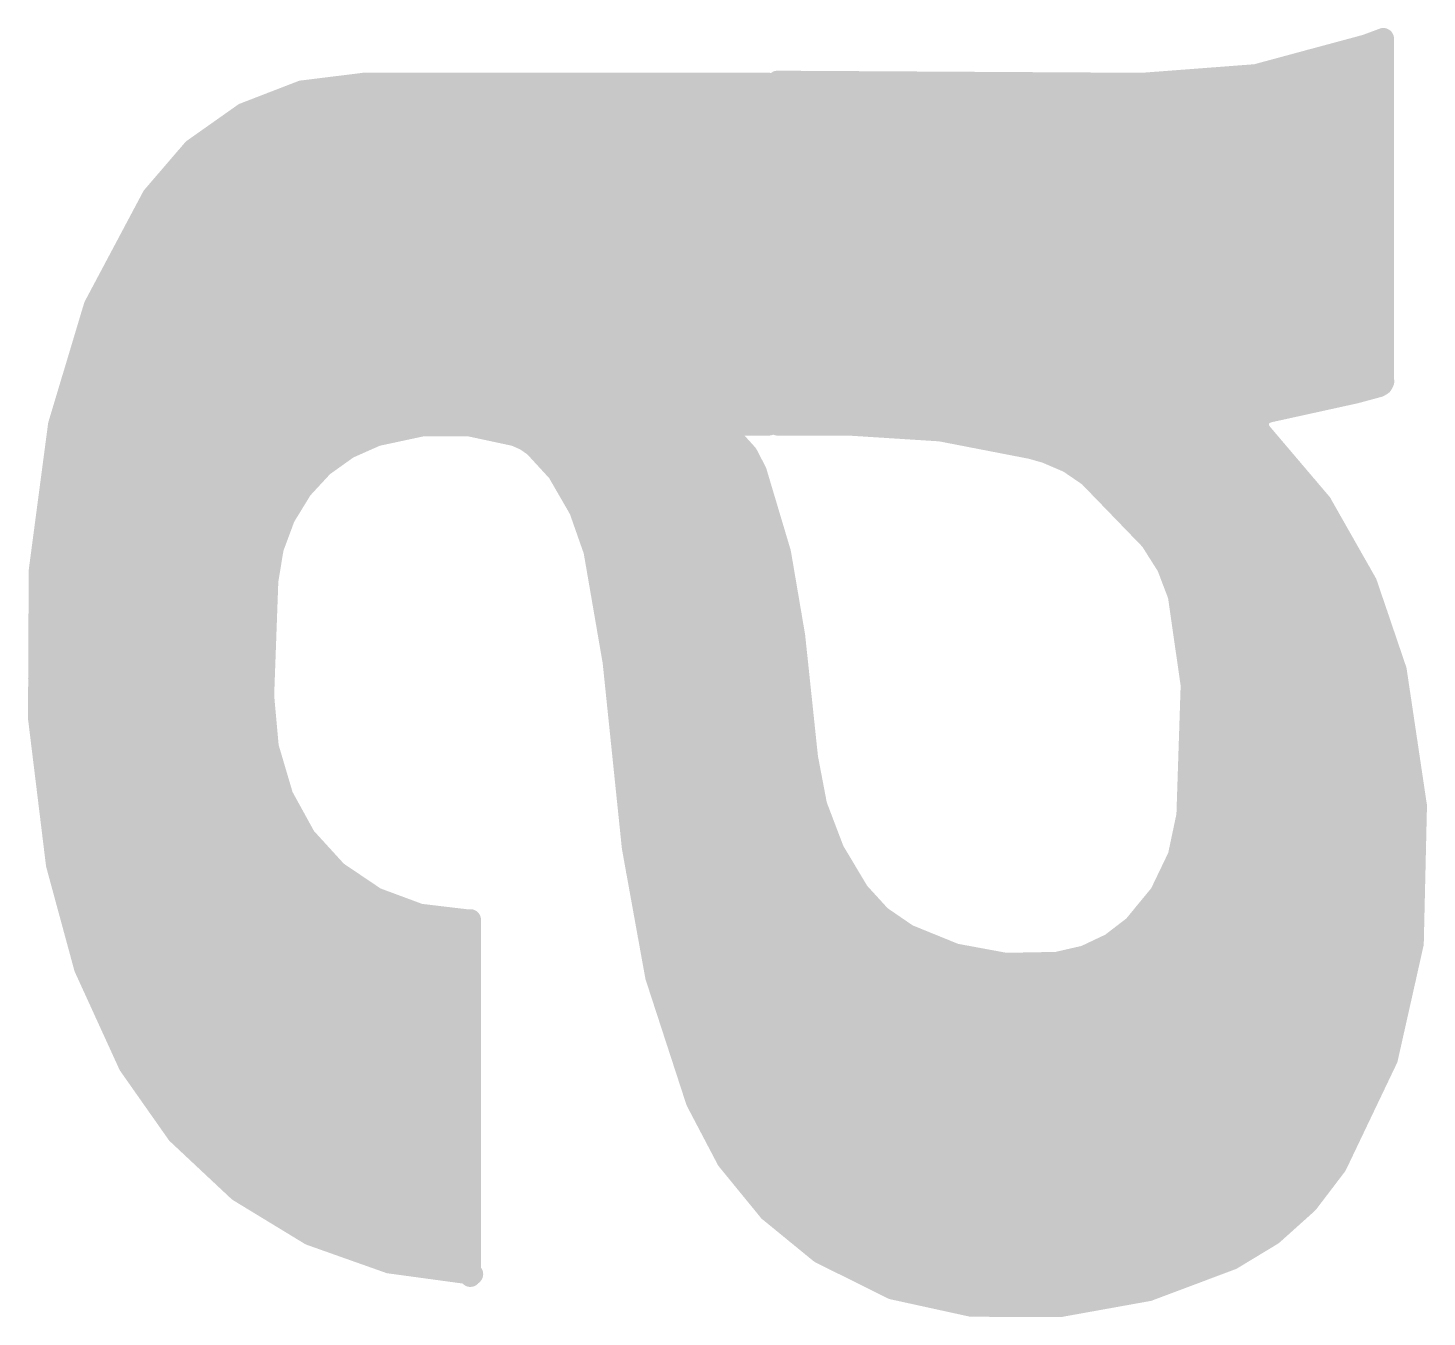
# Model space of a CAD drawing. Extents: x -0.1 to 53.5, y -15.6 to 62.5.
# Drawn here: x 12.671 to 14.337, y 5.92 to 7.455 of the extents above; entities that cross this region are included whole.
import ezdxf

# ---------------------------------------------------------------- set-up
doc = ezdxf.new("R2010")
doc.units = 0
doc.layers.add('21', color=41, linetype='CONTINUOUS')

msp = doc.modelspace()

# ---------------------------------------------------------------- linework, layer by layer
at = {"layer": '21', "const_width": 0.0254}
for points in [[(14.2646, 7.4346), (14.1334, 7.3992)], [(14.285, 7.4422), (14.2646, 7.4346)], [(14.285, 7.0383), (14.285, 7.4422)], [(14.1985, 7.4168), (14.285, 7.4168)], [(13.0708, 7.3889), (12.9973, 7.3798)], [(13.5534, 7.3889), (13.0708, 7.3889)], [(13.5534, 6.9825), (13.5534, 7.3889)], [(13.9979, 7.3889), (13.5636, 7.3914)], [(13.5636, 7.3914), (13.5636, 6.9825)], [(14.1334, 7.3992), (13.9979, 7.3889)], [(14.0306, 7.3914), (14.285, 7.3914)], [(12.9973, 7.3798), (12.9282, 7.3531)], [(12.9282, 7.3531), (12.8677, 7.3104)], [(12.9616, 7.366), (13.5534, 7.366)], [(13.5636, 7.366), (14.285, 7.366)], [(12.9105, 7.3406), (13.5534, 7.3406)], [(13.5636, 7.3406), (14.285, 7.3406)], [(12.8677, 7.3104), (12.8194, 7.2542)], [(12.8745, 7.3152), (13.5534, 7.3152)], [(13.5636, 7.3152), (14.285, 7.3152)], [(12.85, 7.2898), (13.5534, 7.2898)], [(13.5636, 7.2898), (14.285, 7.2898)], [(12.8194, 7.2542), (12.7501, 7.1239)], [(12.8282, 7.2644), (13.5534, 7.2644)], [(13.5636, 7.2644), (14.285, 7.2644)], [(12.8113, 7.239), (13.5534, 7.239)], [(13.5636, 7.239), (14.285, 7.239)], [(12.7978, 7.2136), (13.5534, 7.2136)], [(13.5636, 7.2136), (14.285, 7.2136)], [(12.7843, 7.1882), (13.5534, 7.1882)], [(13.5636, 7.1882), (14.285, 7.1882)], [(12.7708, 7.1628), (13.5534, 7.1628)], [(13.5636, 7.1628), (14.285, 7.1628)], [(12.7573, 7.1374), (13.5534, 7.1374)], [(13.5636, 7.1374), (14.285, 7.1374)], [(12.7501, 7.1239), (12.7076, 6.9825)], [(12.7465, 7.112), (13.5534, 7.112)], [(13.5636, 7.112), (14.285, 7.112)], [(12.7389, 7.0866), (13.5534, 7.0866)], [(13.5636, 7.0866), (14.285, 7.0866)], [(12.7313, 7.0612), (13.5534, 7.0612)], [(13.5636, 7.0612), (14.285, 7.0612)], [(12.7236, 7.0358), (13.5534, 7.0358)], [(13.5636, 7.0358), (14.2852, 7.0358)], [(14.2854, 7.0341), (14.285, 7.0383)], [(14.1478, 6.9977), (14.2519, 7.0206)], [(14.2519, 7.0206), (14.2799, 7.0282)], [(14.2799, 7.0282), (14.2835, 7.0304)], [(14.2835, 7.0304), (14.2854, 7.0341)], [(12.716, 7.0104), (13.5534, 7.0104)], [(13.5636, 7.0104), (14.2055, 7.0104)], [(12.7084, 6.985), (13.5534, 6.985)], [(13.5636, 6.985), (14.136, 6.985)], [(14.1357, 6.9841), (14.1376, 6.9903)], [(14.1376, 6.9903), (14.1419, 6.9951)], [(14.1419, 6.9951), (14.1478, 6.9977)], [(12.7076, 6.9825), (12.6846, 6.8086)], [(13.0523, 6.9548), (13.0861, 6.9698)], [(13.0861, 6.9698), (13.1407, 6.9815)], [(13.1407, 6.9815), (13.1966, 6.9815)], [(13.1966, 6.9815), (13.2512, 6.9698)], [(13.2512, 6.9698), (13.2632, 6.9645)], [(13.4925, 6.9774), (13.4925, 6.9825)], [(13.4925, 6.9825), (13.5534, 6.9825)], [(13.5119, 6.9646), (13.4925, 6.9774)], [(13.5636, 6.9825), (13.6474, 6.9825)], [(13.6474, 6.9825), (13.7575, 6.9755)], [(13.7575, 6.9755), (13.8659, 6.9545)], [(14.1366, 6.9777), (14.1357, 6.9841)], [(14.1402, 6.9723), (14.1366, 6.9777)], [(14.211, 6.889), (14.1402, 6.9723)], [(12.7046, 6.9596), (13.0631, 6.9596)], [(13.0223, 6.9334), (13.0523, 6.9548)], [(13.2632, 6.9645), (13.274, 6.9571)], [(13.2704, 6.9596), (13.5164, 6.9596)], [(13.274, 6.9571), (13.302, 6.9266)], [(13.5275, 6.9473), (13.5119, 6.9646)], [(13.8395, 6.9596), (14.151, 6.9596)], [(13.8659, 6.9545), (13.8836, 6.9494)], [(13.5382, 6.9266), (13.5275, 6.9473)], [(13.8836, 6.9494), (13.9104, 6.9379)], [(13.9104, 6.9379), (13.9344, 6.9215)], [(12.7012, 6.9342), (13.0235, 6.9342)], [(12.9972, 6.9063), (13.0223, 6.9334)], [(13.295, 6.9342), (13.5343, 6.9342)], [(13.302, 6.9266), (13.328, 6.8816)], [(13.567, 6.8302), (13.5382, 6.9266)], [(13.9158, 6.9342), (14.1726, 6.9342)], [(13.9344, 6.9215), (14.0081, 6.8453)], [(12.6979, 6.9088), (12.9995, 6.9088)], [(12.9766, 6.8727), (12.9972, 6.9063)], [(13.3123, 6.9088), (13.5435, 6.9088)], [(13.9467, 6.9088), (14.1942, 6.9088)], [(14.265, 6.7939), (14.211, 6.889)], [(12.6945, 6.8834), (12.9832, 6.8834)], [(12.9629, 6.8358), (12.9766, 6.8727)], [(13.3269, 6.8834), (13.5511, 6.8834)], [(13.328, 6.8816), (13.3452, 6.8326)], [(13.9713, 6.8834), (14.2142, 6.8834)], [(12.6911, 6.858), (12.9712, 6.858)], [(13.3363, 6.858), (13.5587, 6.858)], [(13.9958, 6.858), (14.2286, 6.858)], [(12.9565, 6.797), (12.9629, 6.8358)], [(14.0081, 6.8453), (14.0279, 6.814)], [(12.6878, 6.8326), (12.9624, 6.8326)], [(13.3452, 6.8326), (13.368, 6.7005)], [(13.3452, 6.8326), (13.5662, 6.8326)], [(13.5839, 6.731), (13.567, 6.8302)], [(14.0161, 6.8326), (14.243, 6.8326)], [(12.6846, 6.8086), (12.6838, 6.6333)], [(12.6846, 6.8072), (12.9582, 6.8072)], [(13.3496, 6.8072), (13.5709, 6.8072)], [(14.0279, 6.814), (14.0411, 6.7793)], [(14.0305, 6.8072), (14.2575, 6.8072)], [(12.9515, 6.6599), (12.9565, 6.797)], [(14.3002, 6.6904), (14.265, 6.7939)], [(12.6845, 6.7818), (12.9559, 6.7818)], [(13.354, 6.7818), (13.5752, 6.7818)], [(14.0402, 6.7818), (14.2691, 6.7818)], [(14.0411, 6.7793), (14.0564, 6.6726)], [(12.6844, 6.7564), (12.955, 6.7564)], [(13.3584, 6.7564), (13.5796, 6.7564)], [(14.0444, 6.7564), (14.2778, 6.7564)], [(12.6842, 6.731), (12.9541, 6.731)], [(13.3627, 6.731), (13.5839, 6.731)], [(13.5992, 6.5862), (13.5839, 6.731)], [(14.048, 6.731), (14.2864, 6.731)], [(12.6841, 6.7056), (12.9532, 6.7056)], [(13.3671, 6.7056), (13.5866, 6.7056)], [(14.0517, 6.7056), (14.295, 6.7056)], [(13.368, 6.7005), (13.3909, 6.4795)], [(14.3243, 6.5287), (14.3002, 6.6904)], [(12.684, 6.6802), (12.9522, 6.6802)], [(13.3701, 6.6802), (13.5893, 6.6802)], [(14.0564, 6.6726), (14.0513, 6.5176)], [(14.0553, 6.6802), (14.3017, 6.6802)], [(12.6839, 6.6548), (12.952, 6.6548)], [(12.957, 6.5991), (12.9515, 6.6599)], [(13.3727, 6.6548), (13.592, 6.6548)], [(14.0558, 6.6548), (14.3055, 6.6548)], [(12.6838, 6.6333), (12.7051, 6.4592)], [(12.6843, 6.6294), (12.9543, 6.6294)], [(13.3754, 6.6294), (13.5946, 6.6294)], [(14.055, 6.6294), (14.3093, 6.6294)], [(12.6874, 6.604), (12.9566, 6.604)], [(13.378, 6.604), (13.5973, 6.604)], [(14.0541, 6.604), (14.3131, 6.604)], [(12.9743, 6.5405), (12.957, 6.5991)], [(13.61, 6.5296), (13.5992, 6.5862)], [(12.6905, 6.5786), (12.9631, 6.5786)], [(13.3806, 6.5786), (13.6007, 6.5786)], [(14.0533, 6.5786), (14.3169, 6.5786)], [(12.6936, 6.5532), (12.9706, 6.5532)], [(13.3833, 6.5532), (13.6055, 6.5532)], [(14.0525, 6.5532), (14.3207, 6.5532)], [(13.0012, 6.4916), (12.9743, 6.5405)], [(12.6967, 6.5278), (12.9813, 6.5278)], [(13.3859, 6.5278), (13.6107, 6.5278)], [(13.6305, 6.4757), (13.61, 6.5296)], [(14.0516, 6.5278), (14.3243, 6.5278)], [(14.3205, 6.3652), (14.3243, 6.5287)], [(12.6998, 6.5024), (12.9952, 6.5024)], [(13.3885, 6.5024), (13.6204, 6.5024)], [(14.0513, 6.5176), (14.041, 6.4689)], [(14.0481, 6.5024), (14.3237, 6.5024)], [(13.0388, 6.4504), (13.0012, 6.4916)], [(12.7029, 6.477), (13.0145, 6.477)], [(13.3909, 6.4795), (13.4187, 6.3258)], [(13.3914, 6.477), (13.63, 6.477)], [(13.6601, 6.4262), (13.6305, 6.4757)], [(14.041, 6.4689), (14.0194, 6.424)], [(14.0427, 6.477), (14.3231, 6.477)], [(12.7051, 6.4592), (12.7385, 6.3363)], [(12.7072, 6.4516), (13.0377, 6.4516)], [(13.3959, 6.4516), (13.6449, 6.4516)], [(14.0327, 6.4516), (14.3225, 6.4516)], [(13.0851, 6.4192), (13.0388, 6.4504)], [(12.7141, 6.4262), (13.0747, 6.4262)], [(13.1374, 6.3998), (13.0851, 6.4192)], [(13.4005, 6.4262), (13.6601, 6.4262)], [(13.6864, 6.3974), (13.6601, 6.4262)], [(14.0194, 6.424), (13.9878, 6.3856)], [(14.0205, 6.4262), (14.3219, 6.4262)], [(12.721, 6.4008), (13.1346, 6.4008)], [(13.1928, 6.3932), (13.1374, 6.3998)], [(13.1978, 6.3932), (13.1928, 6.3932)], [(13.1978, 5.969), (13.1978, 6.3932)], [(13.4051, 6.4008), (13.6833, 6.4008)], [(13.7185, 6.3754), (13.6864, 6.3974)], [(13.9878, 6.3856), (13.9606, 6.3647)], [(14.0003, 6.4008), (14.3213, 6.4008)], [(12.7279, 6.3754), (13.1978, 6.3754)], [(13.4097, 6.3754), (13.7185, 6.3754)], [(13.7751, 6.3524), (13.7185, 6.3754)], [(13.9745, 6.3754), (14.3207, 6.3754)], [(13.8352, 6.3413), (13.7751, 6.3524)], [(13.9606, 6.3647), (13.9297, 6.3501)], [(14.2897, 6.228), (14.3205, 6.3652)], [(12.7348, 6.35), (13.1978, 6.35)], [(12.7385, 6.3363), (12.7914, 6.2205)], [(13.4143, 6.35), (13.7882, 6.35)], [(13.8963, 6.3424), (13.8352, 6.3413)], [(13.9297, 6.3501), (13.8963, 6.3424)], [(13.9292, 6.35), (14.3171, 6.35)], [(12.7439, 6.3246), (13.1978, 6.3246)], [(13.4187, 6.3258), (13.4671, 6.1773)], [(13.4191, 6.3246), (14.3114, 6.3246)], [(12.7555, 6.2992), (13.1978, 6.2992)], [(13.4274, 6.2992), (14.3057, 6.2992)], [(12.7671, 6.2738), (13.1978, 6.2738)], [(13.4356, 6.2738), (14.3, 6.2738)], [(12.7787, 6.2484), (13.1978, 6.2484)], [(13.4439, 6.2484), (14.2942, 6.2484)], [(12.7903, 6.223), (13.1978, 6.223)], [(12.7914, 6.2205), (12.8489, 6.1387)], [(13.4522, 6.223), (14.2873, 6.223)], [(14.2291, 6.1011), (14.2897, 6.228)], [(12.8075, 6.1976), (13.1978, 6.1976)], [(13.4605, 6.1976), (14.2752, 6.1976)], [(12.8253, 6.1722), (13.1978, 6.1722)], [(13.4671, 6.1773), (13.5037, 6.1076)], [(13.4698, 6.1722), (14.263, 6.1722)], [(12.8432, 6.1468), (13.1978, 6.1468)], [(12.8489, 6.1387), (12.9218, 6.0704)], [(13.4831, 6.1468), (14.2509, 6.1468)], [(12.8674, 6.1214), (13.1978, 6.1214)], [(13.4965, 6.1214), (14.2388, 6.1214)], [(13.5037, 6.1076), (13.5535, 6.0467)], [(12.8945, 6.096), (13.1978, 6.096)], [(13.5132, 6.096), (14.2252, 6.096)], [(14.1949, 6.0562), (14.2291, 6.1011)], [(12.9216, 6.0706), (13.1978, 6.0706)], [(12.9218, 6.0704), (13.0072, 6.0184)], [(13.5339, 6.0706), (14.2059, 6.0706)], [(14.1529, 6.0185), (14.1949, 6.0562)], [(12.9632, 6.0452), (13.1978, 6.0452)], [(13.5535, 6.0467), (13.6144, 5.9969)], [(13.5553, 6.0452), (14.1826, 6.0452)], [(13.005, 6.0198), (13.1978, 6.0198)], [(13.0072, 6.0184), (13.1014, 5.985)], [(13.5864, 6.0198), (14.1543, 6.0198)], [(14.1046, 5.9893), (14.1529, 6.0185)], [(13.0749, 5.9944), (13.1978, 5.9944)], [(13.1014, 5.985), (13.2004, 5.9715)], [(13.6144, 5.9969), (13.7006, 5.954)], [(13.6194, 5.9944), (14.113, 5.9944)], [(14.0053, 5.952), (14.1046, 5.9893)], [(13.2004, 5.9715), (13.1978, 5.969)], [(13.6705, 5.969), (14.0505, 5.969)], [(13.7006, 5.954), (13.7947, 5.9334)], [(13.9008, 5.9332), (14.0053, 5.952)], [(13.7481, 5.9436), (13.9587, 5.9436)], [(13.7947, 5.9334), (13.9008, 5.9332)]]:
    msp.add_lwpolyline(points, dxfattribs=at)
at = {"layer": '21', "const_width": 0.0127}
for points in [[(14.2663, 7.4285, 1), (14.2629, 7.4407)], [(14.2913, 7.4422, 1), (14.2787, 7.4422)], [(14.2872, 7.4362, 1), (14.2828, 7.4482)], [(14.2624, 7.4406, 1), (14.2668, 7.4286)], [(14.1985, 7.4232, 1), (14.1985, 7.4104)], [(14.285, 7.4104, 1), (14.285, 7.4232)], [(13.0708, 7.3953, 1), (13.0708, 7.3826)], [(13.0716, 7.3826, 1), (13.07, 7.3952)], [(13.5597, 7.3889, 1), (13.5471, 7.3889)], [(13.5534, 7.3826, 1), (13.5534, 7.3953)], [(13.57, 7.3914, 1), (13.5573, 7.3914)], [(13.5636, 7.3977, 1), (13.5636, 7.3851)], [(13.9974, 7.3952, 1), (13.9984, 7.3826)], [(13.9979, 7.3826, 1), (13.9979, 7.3952)], [(14.0306, 7.3978, 1), (14.0306, 7.385)], [(14.1317, 7.4054, 1), (14.135, 7.3931)], [(14.1339, 7.3929, 1), (14.1329, 7.4056)], [(14.285, 7.385, 1), (14.285, 7.3978)], [(12.9965, 7.3861, 1), (12.9981, 7.3735)], [(12.9996, 7.3739, 1), (12.995, 7.3857)], [(12.9259, 7.359, 1), (12.9305, 7.3472)], [(12.9319, 7.3479, 1), (12.9245, 7.3583)], [(12.9616, 7.3724, 1), (12.9616, 7.3597)], [(13.5534, 7.3597, 1), (13.5534, 7.3724)], [(13.5636, 7.3724, 1), (13.5636, 7.3597)], [(14.285, 7.3597, 1), (14.285, 7.3724)], [(12.9105, 7.347, 1), (12.9105, 7.3342)], [(13.5534, 7.3342, 1), (13.5534, 7.347)], [(13.5636, 7.347, 1), (13.5636, 7.3342)], [(14.285, 7.3342, 1), (14.285, 7.347)], [(12.864, 7.3156, 1), (12.8714, 7.3052)], [(12.8725, 7.3062, 1), (12.8629, 7.3145)], [(12.8745, 7.3216, 1), (12.8745, 7.3088)], [(13.5534, 7.3088, 1), (13.5534, 7.3216)], [(13.5636, 7.3216, 1), (13.5636, 7.3088)], [(14.285, 7.3088, 1), (14.285, 7.3216)], [(12.85, 7.2962, 1), (12.85, 7.2835)], [(13.5534, 7.2835, 1), (13.5534, 7.2962)], [(13.5636, 7.2962, 1), (13.5636, 7.2835)], [(14.285, 7.2835, 1), (14.285, 7.2962)], [(12.8146, 7.2583, 1), (12.8242, 7.2501)], [(12.825, 7.2512, 1), (12.8138, 7.2572)], [(12.8282, 7.2708, 1), (12.8282, 7.258)], [(13.5534, 7.258, 1), (13.5534, 7.2708)], [(13.5636, 7.2708, 1), (13.5636, 7.258)], [(14.285, 7.258, 1), (14.285, 7.2708)], [(12.8113, 7.2454, 1), (12.8113, 7.2327)], [(13.5534, 7.2327, 1), (13.5534, 7.2454)], [(13.5636, 7.2454, 1), (13.5636, 7.2327)], [(14.285, 7.2327, 1), (14.285, 7.2454)], [(12.7978, 7.22, 1), (12.7978, 7.2073)], [(13.5534, 7.2073, 1), (13.5534, 7.22)], [(13.5636, 7.22, 1), (13.5636, 7.2073)], [(14.285, 7.2073, 1), (14.285, 7.22)], [(12.7843, 7.1946, 1), (12.7843, 7.1818)], [(13.5534, 7.1818, 1), (13.5534, 7.1946)], [(13.5636, 7.1946, 1), (13.5636, 7.1818)], [(14.285, 7.1818, 1), (14.285, 7.1946)], [(12.7708, 7.1692, 1), (12.7708, 7.1565)], [(13.5534, 7.1565, 1), (13.5534, 7.1692)], [(13.5636, 7.1692, 1), (13.5636, 7.1565)], [(14.285, 7.1565, 1), (14.285, 7.1692)], [(12.7573, 7.1438, 1), (12.7573, 7.1311)], [(13.5534, 7.1311, 1), (13.5534, 7.1438)], [(13.5636, 7.1438, 1), (13.5636, 7.1311)], [(14.285, 7.1311, 1), (14.285, 7.1438)], [(12.7445, 7.1269, 1), (12.7557, 7.1209)], [(12.7562, 7.122, 1), (12.744, 7.1257)], [(12.7465, 7.1184, 1), (12.7465, 7.1056)], [(13.5534, 7.1056, 1), (13.5534, 7.1184)], [(13.5636, 7.1184, 1), (13.5636, 7.1056)], [(14.285, 7.1056, 1), (14.285, 7.1184)], [(12.7389, 7.093, 1), (12.7389, 7.0803)], [(13.5534, 7.0803, 1), (13.5534, 7.093)], [(13.5636, 7.093, 1), (13.5636, 7.0803)], [(14.285, 7.0803, 1), (14.285, 7.093)], [(12.7313, 7.0676, 1), (12.7313, 7.0549)], [(13.5534, 7.0549, 1), (13.5534, 7.0676)], [(13.5636, 7.0676, 1), (13.5636, 7.0549)], [(14.285, 7.0549, 1), (14.285, 7.0676)], [(12.7236, 7.0422, 1), (12.7236, 7.0294)], [(13.5534, 7.0294, 1), (13.5534, 7.0422)], [(13.5636, 7.0422, 1), (13.5636, 7.0294)], [(14.2913, 7.0388, 1), (14.2787, 7.0378)], [(14.2852, 7.0294, 1), (14.2852, 7.0422)], [(14.2502, 7.0267, 1), (14.2536, 7.0145)], [(14.2533, 7.0144, 1), (14.2505, 7.0268)], [(14.2766, 7.0336, 1), (14.2832, 7.0228)], [(14.2778, 7.0333, 1), (14.2891, 7.0275)], [(14.2816, 7.0221, 1), (14.2782, 7.0343)], [(14.2787, 7.0383, 1), (14.2913, 7.0383)], [(14.279, 7.0336, 1), (14.2917, 7.0347)], [(14.291, 7.0313, 1), (14.2797, 7.037)], [(14.2868, 7.025, 1), (14.2801, 7.0358)], [(12.716, 7.0168, 1), (12.716, 7.0041)], [(13.5534, 7.0041, 1), (13.5534, 7.0168)], [(13.5636, 7.0168, 1), (13.5636, 7.0041)], [(14.2055, 7.0041, 1), (14.2055, 7.0168)], [(12.7084, 6.9914, 1), (12.7084, 6.9787)], [(13.5534, 6.9787, 1), (13.5534, 6.9914)], [(13.5636, 6.9914, 1), (13.5636, 6.9787)], [(14.1328, 6.9945, 1), (14.1423, 6.9861)], [(14.1436, 6.9885, 1), (14.1315, 6.9921)], [(14.1393, 7.001, 1), (14.1444, 6.9893)], [(14.136, 6.9787, 1), (14.136, 6.9914)], [(14.1466, 6.9909, 1), (14.1371, 6.9994)], [(14.1464, 7.0039, 1), (14.1492, 6.9915)], [(14.1503, 6.9919, 1), (14.1453, 7.0035)], [(12.7015, 6.9843, 1), (12.7137, 6.9807)], [(12.7139, 6.9817, 1), (12.7013, 6.9833)], [(13.0848, 6.976, 1), (13.0874, 6.9636)], [(13.0887, 6.964, 1), (13.0835, 6.9756)], [(13.1407, 6.9878, 1), (13.1407, 6.9751)], [(13.142, 6.9753, 1), (13.1394, 6.9877)], [(13.1979, 6.9877, 1), (13.1953, 6.9753)], [(13.1966, 6.9751, 1), (13.1966, 6.9878)], [(13.2537, 6.9756, 1), (13.2487, 6.964)], [(13.2499, 6.9636, 1), (13.2525, 6.976)], [(13.4925, 6.9889, 1), (13.4925, 6.9761)], [(13.496, 6.9827, 1), (13.489, 6.9721)], [(13.4989, 6.9825, 1), (13.4862, 6.9825)], [(13.4862, 6.9774, 1), (13.4989, 6.9774)], [(13.5471, 6.9825, 1), (13.5597, 6.9825)], [(13.5534, 6.9761, 1), (13.5534, 6.9889)], [(13.5636, 6.9889, 1), (13.5636, 6.9761)], [(13.5573, 6.9825, 1), (13.57, 6.9825)], [(13.6478, 6.9888, 1), (13.647, 6.9762)], [(13.6474, 6.9761, 1), (13.6474, 6.9889)], [(13.7588, 6.9817, 1), (13.7563, 6.9692)], [(13.7571, 6.9691, 1), (13.7579, 6.9818)], [(14.142, 6.985, 1), (14.1294, 6.9832)], [(14.1296, 6.9859, 1), (14.1418, 6.9823)], [(14.1419, 6.9812, 1), (14.1313, 6.9742)], [(14.1304, 6.9768, 1), (14.1429, 6.9786)], [(14.145, 6.9764, 1), (14.1354, 6.9682)], [(14.1349, 6.9688, 1), (14.1455, 6.9758)], [(12.7046, 6.966, 1), (12.7046, 6.9532)], [(13.0498, 6.9606, 1), (13.0549, 6.949)], [(13.056, 6.9497, 1), (13.0487, 6.96)], [(13.0631, 6.9532, 1), (13.0631, 6.966)], [(13.2668, 6.9698, 1), (13.2596, 6.9593)], [(13.2607, 6.9587, 1), (13.2658, 6.9704)], [(13.2704, 6.966, 1), (13.2704, 6.9532)], [(13.2787, 6.9614, 1), (13.2693, 6.9528)], [(13.2704, 6.9519, 1), (13.2776, 6.9623)], [(13.5167, 6.9688, 1), (13.5072, 6.9603)], [(13.5084, 6.9593, 1), (13.5154, 6.9699)], [(13.5164, 6.9532, 1), (13.5164, 6.966)], [(13.8395, 6.966, 1), (13.8395, 6.9532)], [(13.8677, 6.9606, 1), (13.8641, 6.9484)], [(13.8647, 6.9483, 1), (13.8671, 6.9607)], [(14.151, 6.9532, 1), (14.151, 6.966)], [(13.5331, 6.9502, 1), (13.5219, 6.9444)], [(13.5228, 6.943, 1), (13.5322, 6.9515)], [(13.8861, 6.9552, 1), (13.8811, 6.9436)], [(13.8818, 6.9433, 1), (13.8854, 6.9555)], [(13.914, 6.9432, 1), (13.9068, 6.9327)], [(13.9079, 6.9321, 1), (13.9129, 6.9438)], [(12.7012, 6.9406, 1), (12.7012, 6.9279)], [(13.0186, 6.9385, 1), (13.026, 6.9282)], [(13.027, 6.9291, 1), (13.0176, 6.9377)], [(13.0235, 6.9279, 1), (13.0235, 6.9406)], [(13.295, 6.9406, 1), (13.295, 6.9279)], [(13.3075, 6.9298, 1), (13.2965, 6.9234)], [(13.2973, 6.9223, 1), (13.3067, 6.9309)], [(13.5443, 6.9284, 1), (13.5321, 6.9248)], [(13.5326, 6.9237, 1), (13.5438, 6.9295)], [(13.5343, 6.9279, 1), (13.5343, 6.9406)], [(13.9158, 6.9406, 1), (13.9158, 6.9279)], [(13.939, 6.9259, 1), (13.9298, 6.9171)], [(13.9308, 6.9163, 1), (13.938, 6.9267)], [(14.1726, 6.9279, 1), (14.1726, 6.9406)], [(12.6979, 6.9152, 1), (12.6979, 6.9024)], [(12.9925, 6.9106, 1), (13.0019, 6.902)], [(13.0026, 6.903, 1), (12.9918, 6.9096)], [(12.9995, 6.9024, 1), (12.9995, 6.9152)], [(13.3123, 6.9152, 1), (13.3123, 6.9024)], [(13.5435, 6.9024, 1), (13.5435, 6.9152)], [(13.9467, 6.9152, 1), (13.9467, 6.9024)], [(14.1942, 6.9024, 1), (14.1942, 6.9152)], [(14.2166, 6.8921, 1), (14.2055, 6.8859)], [(14.2062, 6.8849, 1), (14.2159, 6.8931)], [(12.6945, 6.8898, 1), (12.6945, 6.877)], [(12.9712, 6.876, 1), (12.9821, 6.8694)], [(12.9826, 6.8705, 1), (12.9707, 6.8749)], [(12.9832, 6.877, 1), (12.9832, 6.8898)], [(13.3269, 6.8898, 1), (13.3269, 6.877)], [(13.3339, 6.8837, 1), (13.322, 6.8795)], [(13.3224, 6.8784, 1), (13.3335, 6.8848)], [(13.5511, 6.877, 1), (13.5511, 6.8898)], [(13.9713, 6.8898, 1), (13.9713, 6.877)], [(14.2142, 6.877, 1), (14.2142, 6.8898)], [(12.6911, 6.8644, 1), (12.6911, 6.8517)], [(12.9712, 6.8517, 1), (12.9712, 6.8644)], [(13.3363, 6.8644, 1), (13.3363, 6.8517)], [(13.5587, 6.8517, 1), (13.5587, 6.8644)], [(13.9958, 6.8644, 1), (13.9958, 6.8517)], [(14.2286, 6.8517, 1), (14.2286, 6.8644)], [(12.9692, 6.8348, 1), (12.9566, 6.8369)], [(14.0135, 6.8487, 1), (14.0027, 6.8419)], [(14.0035, 6.8409, 1), (14.0127, 6.8497)], [(12.6878, 6.839, 1), (12.6878, 6.8262)], [(12.957, 6.8381, 1), (12.9689, 6.8336)], [(12.9624, 6.8262, 1), (12.9624, 6.839)], [(13.3452, 6.839, 1), (13.3452, 6.8262)], [(13.3515, 6.8337, 1), (13.3389, 6.8315)], [(13.3392, 6.8305, 1), (13.3512, 6.8347)], [(13.5732, 6.8312, 1), (13.5607, 6.8291)], [(13.5609, 6.8284, 1), (13.573, 6.832)], [(13.5662, 6.8262, 1), (13.5662, 6.839)], [(14.0161, 6.839, 1), (14.0161, 6.8262)], [(14.243, 6.8262, 1), (14.243, 6.839)], [(12.6846, 6.8136, 1), (12.6846, 6.8008)], [(12.6783, 6.8095, 1), (12.6909, 6.8078)], [(12.691, 6.8086, 1), (12.6783, 6.8087)], [(12.9582, 6.8008, 1), (12.9582, 6.8136)], [(13.3496, 6.8136, 1), (13.3496, 6.8008)], [(13.5709, 6.8008, 1), (13.5709, 6.8136)], [(14.0339, 6.8162, 1), (14.022, 6.8117)], [(14.0226, 6.8106, 1), (14.0333, 6.8174)], [(14.0305, 6.8136, 1), (14.0305, 6.8008)], [(14.2575, 6.8008, 1), (14.2575, 6.8136)], [(12.9502, 6.798, 1), (12.9628, 6.796)], [(12.9628, 6.7968, 1), (12.9502, 6.7972)], [(14.271, 6.796, 1), (14.259, 6.7919)], [(14.2595, 6.7908, 1), (14.2705, 6.7971)], [(12.6845, 6.7882, 1), (12.6845, 6.7755)], [(12.9559, 6.7755, 1), (12.9559, 6.7882)], [(13.354, 6.7882, 1), (13.354, 6.7755)], [(13.5752, 6.7755, 1), (13.5752, 6.7882)], [(14.0402, 6.7882, 1), (14.0402, 6.7755)], [(14.0474, 6.7802, 1), (14.0348, 6.7784)], [(14.0352, 6.777, 1), (14.047, 6.7816)], [(14.2691, 6.7755, 1), (14.2691, 6.7882)], [(12.6844, 6.7628, 1), (12.6844, 6.75)], [(12.955, 6.75, 1), (12.955, 6.7628)], [(13.3584, 6.7628, 1), (13.3584, 6.75)], [(13.5796, 6.75, 1), (13.5796, 6.7628)], [(14.0444, 6.7628, 1), (14.0444, 6.75)], [(14.2778, 6.75, 1), (14.2778, 6.7628)], [(12.6842, 6.7374, 1), (12.6842, 6.7247)], [(12.9541, 6.7247, 1), (12.9541, 6.7374)], [(13.3627, 6.7374, 1), (13.3627, 6.7247)], [(13.5902, 6.7317, 1), (13.5776, 6.7303)], [(13.5776, 6.7299, 1), (13.5902, 6.7321)], [(13.5839, 6.7247, 1), (13.5839, 6.7374)], [(14.048, 6.7374, 1), (14.048, 6.7247)], [(14.2864, 6.7247, 1), (14.2864, 6.7374)], [(12.6841, 6.712, 1), (12.6841, 6.6993)], [(12.9532, 6.6993, 1), (12.9532, 6.712)], [(13.3671, 6.712, 1), (13.3671, 6.6993)], [(13.5866, 6.6993, 1), (13.5866, 6.712)], [(14.0517, 6.712, 1), (14.0517, 6.6993)], [(14.295, 6.6993, 1), (14.295, 6.712)], [(13.3743, 6.7012, 1), (13.3617, 6.6998)], [(13.3617, 6.6994, 1), (13.3743, 6.7016)], [(14.3065, 6.6913, 1), (14.2939, 6.6895)], [(14.2942, 6.6884, 1), (14.3062, 6.6924)], [(12.684, 6.6866, 1), (12.684, 6.6738)], [(12.9522, 6.6738, 1), (12.9522, 6.6866)], [(13.3701, 6.6866, 1), (13.3701, 6.6738)], [(13.5893, 6.6738, 1), (13.5893, 6.6866)], [(14.0553, 6.6866, 1), (14.0553, 6.6738)], [(14.0627, 6.6724, 1), (14.0501, 6.6728)], [(14.3017, 6.6738, 1), (14.3017, 6.6866)], [(12.6839, 6.6612, 1), (12.6839, 6.6485)], [(12.9578, 6.6605, 1), (12.9452, 6.6593)], [(12.9452, 6.6601, 1), (12.9578, 6.6597)], [(12.952, 6.6485, 1), (12.952, 6.6612)], [(13.3727, 6.6612, 1), (13.3727, 6.6485)], [(13.592, 6.6485, 1), (13.592, 6.6612)], [(14.0558, 6.6612, 1), (14.0558, 6.6485)], [(14.0501, 6.6717, 1), (14.0627, 6.6735)], [(14.3055, 6.6485, 1), (14.3055, 6.6612)], [(12.6774, 6.6333, 1), (12.6901, 6.6332)], [(12.6901, 6.634, 1), (12.6775, 6.6325)], [(12.6843, 6.6358, 1), (12.6843, 6.6231)], [(12.9543, 6.6231, 1), (12.9543, 6.6358)], [(13.3754, 6.6358, 1), (13.3754, 6.6231)], [(13.5946, 6.6231, 1), (13.5946, 6.6358)], [(14.055, 6.6358, 1), (14.055, 6.6231)], [(14.3093, 6.6231, 1), (14.3093, 6.6358)], [(12.6874, 6.6104, 1), (12.6874, 6.5976)], [(12.9566, 6.5976, 1), (12.9566, 6.6104)], [(13.378, 6.6104, 1), (13.378, 6.5976)], [(13.5973, 6.5976, 1), (13.5973, 6.6104)], [(14.0541, 6.6104, 1), (14.0541, 6.5976)], [(14.3131, 6.5976, 1), (14.3131, 6.6104)], [(12.9631, 6.6009, 1), (12.951, 6.5973)], [(12.9507, 6.5985, 1), (12.9634, 6.5997)], [(13.6054, 6.5874, 1), (13.593, 6.585)], [(12.6905, 6.585, 1), (12.6905, 6.5723)], [(12.9631, 6.5723, 1), (12.9631, 6.585)], [(13.3806, 6.585, 1), (13.3806, 6.5723)], [(13.5929, 6.5855, 1), (13.6055, 6.5869)], [(13.6007, 6.5723, 1), (13.6007, 6.585)], [(14.0533, 6.585, 1), (14.0533, 6.5723)], [(14.3169, 6.5723, 1), (14.3169, 6.585)], [(12.6936, 6.5596, 1), (12.6936, 6.5469)], [(12.9706, 6.5469, 1), (12.9706, 6.5596)], [(13.3833, 6.5596, 1), (13.3833, 6.5469)], [(13.6055, 6.5469, 1), (13.6055, 6.5596)], [(14.0525, 6.5596, 1), (14.0525, 6.5469)], [(14.3207, 6.5469, 1), (14.3207, 6.5596)], [(12.9799, 6.5436, 1), (12.9687, 6.5374)], [(12.9682, 6.5387, 1), (12.9804, 6.5423)], [(12.6967, 6.5342, 1), (12.6967, 6.5214)], [(12.9813, 6.5214, 1), (12.9813, 6.5342)], [(13.3859, 6.5342, 1), (13.3859, 6.5214)], [(13.616, 6.5318, 1), (13.6041, 6.5273)], [(13.6038, 6.5284, 1), (13.6163, 6.5308)], [(13.6107, 6.5214, 1), (13.6107, 6.5342)], [(14.0516, 6.5342, 1), (14.0516, 6.5214)], [(14.3307, 6.5285, 1), (14.318, 6.5288)], [(14.318, 6.5277, 1), (14.3306, 6.5296)], [(14.3243, 6.5214, 1), (14.3243, 6.5342)], [(12.6998, 6.5088, 1), (12.6998, 6.4961)], [(12.9952, 6.4961, 1), (12.9952, 6.5088)], [(13.3885, 6.5088, 1), (13.3885, 6.4961)], [(13.6204, 6.4961, 1), (13.6204, 6.5088)], [(14.0481, 6.5088, 1), (14.0481, 6.4961)], [(14.045, 6.5178, 1), (14.0576, 6.5174)], [(14.0575, 6.5163, 1), (14.0451, 6.5189)], [(14.3237, 6.4961, 1), (14.3237, 6.5088)], [(13.0059, 6.4959, 1), (12.9965, 6.4873)], [(12.9956, 6.4885, 1), (13.0067, 6.4947)], [(12.7029, 6.4834, 1), (12.7029, 6.4707)], [(13.0145, 6.4707, 1), (13.0145, 6.4834)], [(13.3971, 6.4806, 1), (13.3847, 6.4784)], [(13.3846, 6.4788, 1), (13.3972, 6.4802)], [(13.3914, 6.4834, 1), (13.3914, 6.4707)], [(13.636, 6.479, 1), (13.6251, 6.4724)], [(13.6246, 6.4734, 1), (13.6365, 6.478)], [(13.63, 6.4707, 1), (13.63, 6.4834)], [(14.0467, 6.4661, 1), (14.0353, 6.4717)], [(14.0427, 6.4834, 1), (14.0427, 6.4707)], [(14.3231, 6.4707, 1), (14.3231, 6.4834)], [(12.7112, 6.4609, 1), (12.699, 6.4575)], [(12.6988, 6.4584, 1), (12.7114, 6.46)], [(12.7072, 6.458, 1), (12.7072, 6.4452)], [(13.0377, 6.4452, 1), (13.0377, 6.458)], [(13.3959, 6.458, 1), (13.3959, 6.4452)], [(13.6449, 6.4452, 1), (13.6449, 6.458)], [(14.0327, 6.458, 1), (14.0327, 6.4452)], [(14.0348, 6.4702, 1), (14.0472, 6.4676)], [(14.3225, 6.4452, 1), (14.3225, 6.458)], [(13.0424, 6.4557, 1), (13.0353, 6.4451)], [(13.0341, 6.4461, 1), (13.0435, 6.4547)], [(12.7141, 6.4326, 1), (12.7141, 6.4199)], [(13.0747, 6.4199, 1), (13.0747, 6.4326)], [(13.0873, 6.4252, 1), (13.0829, 6.4133)], [(13.0815, 6.4139, 1), (13.0886, 6.4245)], [(13.4005, 6.4326, 1), (13.4005, 6.4199)], [(13.6648, 6.4305, 1), (13.6554, 6.4219)], [(13.6546, 6.4229, 1), (13.6656, 6.4295)], [(13.6601, 6.4199, 1), (13.6601, 6.4326)], [(14.0137, 6.4268, 1), (14.0251, 6.4213)], [(14.0205, 6.4326, 1), (14.0205, 6.4199)], [(14.0243, 6.42, 1), (14.0145, 6.4281)], [(14.3219, 6.4199, 1), (14.3219, 6.4326)], [(12.721, 6.4072, 1), (12.721, 6.3944)], [(13.1381, 6.4061, 1), (13.1366, 6.3935)], [(13.1346, 6.3944, 1), (13.1346, 6.4072)], [(13.1352, 6.3938, 1), (13.1396, 6.4057)], [(13.1928, 6.3996, 1), (13.1928, 6.3868)], [(13.2042, 6.3932, 1), (13.1915, 6.3932)], [(13.1921, 6.3869, 1), (13.1935, 6.3995)], [(13.1978, 6.3868, 1), (13.1978, 6.3996)], [(13.4051, 6.4072, 1), (13.4051, 6.3944)], [(13.69, 6.4027, 1), (13.6828, 6.3922)], [(13.6817, 6.3932, 1), (13.6911, 6.4017)], [(13.6833, 6.3944, 1), (13.6833, 6.4072)], [(13.9917, 6.3806, 1), (13.9839, 6.3906)], [(14.0003, 6.4072, 1), (14.0003, 6.3944)], [(14.3213, 6.3944, 1), (14.3213, 6.4072)], [(12.7279, 6.3818, 1), (12.7279, 6.369)], [(13.1978, 6.369, 1), (13.1978, 6.3818)], [(13.4097, 6.3818, 1), (13.4097, 6.369)], [(13.7209, 6.3813, 1), (13.7161, 6.3695)], [(13.7149, 6.3702, 1), (13.7221, 6.3806)], [(13.7185, 6.369, 1), (13.7185, 6.3818)], [(13.9745, 6.3818, 1), (13.9745, 6.369)], [(13.9829, 6.3896, 1), (13.9927, 6.3816)], [(14.3207, 6.369, 1), (14.3207, 6.3818)], [(13.7763, 6.3587, 1), (13.774, 6.3462)], [(13.7727, 6.3465, 1), (13.7775, 6.3583)], [(13.9568, 6.3698, 1), (13.9645, 6.3597)], [(13.9634, 6.359, 1), (13.9579, 6.3705)], [(14.3142, 6.3653, 1), (14.3268, 6.3651)], [(14.3267, 6.3638, 1), (14.3143, 6.3666)], [(12.7348, 6.3564, 1), (12.7348, 6.3437)], [(12.7443, 6.339, 1), (12.7327, 6.3337)], [(13.1978, 6.3437, 1), (13.1978, 6.3564)], [(13.4143, 6.3564, 1), (13.4143, 6.3437)], [(13.7882, 6.3437, 1), (13.7882, 6.3564)], [(13.8351, 6.3476, 1), (13.8353, 6.3349)], [(13.834, 6.335, 1), (13.8364, 6.3475)], [(13.8949, 6.3486, 1), (13.8977, 6.3362)], [(13.8964, 6.3361, 1), (13.8962, 6.3487)], [(13.9292, 6.3564, 1), (13.9292, 6.3437)], [(13.927, 6.3558, 1), (13.9324, 6.3444)], [(13.9311, 6.3439, 1), (13.9282, 6.3563)], [(14.3171, 6.3437, 1), (14.3171, 6.3564)], [(12.7324, 6.3347, 1), (12.7446, 6.338)], [(12.7439, 6.331, 1), (12.7439, 6.3182)], [(13.1978, 6.3182, 1), (13.1978, 6.331)], [(13.4247, 6.3278, 1), (13.4127, 6.3238)], [(13.4124, 6.3247, 1), (13.4249, 6.3269)], [(13.4191, 6.331, 1), (13.4191, 6.3182)], [(14.3114, 6.3182, 1), (14.3114, 6.331)], [(12.7555, 6.3056, 1), (12.7555, 6.2928)], [(13.1978, 6.2928, 1), (13.1978, 6.3056)], [(13.4274, 6.3056, 1), (13.4274, 6.2928)], [(14.3057, 6.2928, 1), (14.3057, 6.3056)], [(12.7671, 6.2802, 1), (12.7671, 6.2675)], [(13.1978, 6.2675, 1), (13.1978, 6.2802)], [(13.4356, 6.2802, 1), (13.4356, 6.2675)], [(14.3, 6.2675, 1), (14.3, 6.2802)], [(12.7787, 6.2548, 1), (12.7787, 6.242)], [(13.1978, 6.242, 1), (13.1978, 6.2548)], [(13.4439, 6.2548, 1), (13.4439, 6.242)], [(14.2942, 6.242, 1), (14.2942, 6.2548)], [(12.7903, 6.2294, 1), (12.7903, 6.2166)], [(12.7966, 6.2242, 1), (12.7862, 6.2168)], [(13.1978, 6.2166, 1), (13.1978, 6.2294)], [(13.4522, 6.2294, 1), (13.4522, 6.2166)], [(14.2835, 6.2294, 1), (14.2959, 6.2266)], [(14.2954, 6.2253, 1), (14.2839, 6.2307)], [(14.2873, 6.2166, 1), (14.2873, 6.2294)], [(12.7856, 6.2179, 1), (12.7972, 6.2231)], [(12.8075, 6.204, 1), (12.8075, 6.1913)], [(13.1978, 6.1913, 1), (13.1978, 6.204)], [(13.4605, 6.204, 1), (13.4605, 6.1913)], [(14.2752, 6.1913, 1), (14.2752, 6.204)], [(12.8253, 6.1786, 1), (12.8253, 6.1658)], [(13.1978, 6.1658, 1), (13.1978, 6.1786)], [(13.4727, 6.1803, 1), (13.4615, 6.1743)], [(13.4611, 6.1753, 1), (13.4731, 6.1793)], [(13.4698, 6.1786, 1), (13.4698, 6.1658)], [(14.263, 6.1658, 1), (14.263, 6.1786)], [(12.8432, 6.1532, 1), (12.8432, 6.1405)], [(12.8532, 6.1434, 1), (12.8445, 6.1341)], [(12.8437, 6.1351, 1), (12.8541, 6.1424)], [(13.1978, 6.1405, 1), (13.1978, 6.1532)], [(13.4831, 6.1532, 1), (13.4831, 6.1405)], [(14.2509, 6.1405, 1), (14.2509, 6.1532)], [(12.8674, 6.1278, 1), (12.8674, 6.1151)], [(13.1978, 6.1151, 1), (13.1978, 6.1278)], [(13.4965, 6.1278, 1), (13.4965, 6.1151)], [(14.2388, 6.1151, 1), (14.2388, 6.1278)], [(13.5086, 6.1117, 1), (13.4988, 6.1036)], [(13.4981, 6.1047, 1), (13.5093, 6.1106)], [(12.8945, 6.1024, 1), (12.8945, 6.0896)], [(13.1978, 6.0896, 1), (13.1978, 6.1024)], [(13.5132, 6.1024, 1), (13.5132, 6.0896)], [(14.2234, 6.1038, 1), (14.2348, 6.0984)], [(14.2342, 6.0973, 1), (14.224, 6.1049)], [(14.2252, 6.0896, 1), (14.2252, 6.1024)], [(12.9216, 6.077, 1), (12.9216, 6.0643)], [(12.9251, 6.0758, 1), (12.9185, 6.065)], [(12.9175, 6.0658, 1), (12.9262, 6.075)], [(13.1978, 6.0643, 1), (13.1978, 6.077)], [(13.5339, 6.077, 1), (13.5339, 6.0643)], [(14.2059, 6.0643, 1), (14.2059, 6.077)], [(14.1898, 6.0601, 1), (14.1999, 6.0524)], [(14.1991, 6.0515, 1), (14.1906, 6.0609)], [(12.9632, 6.0516, 1), (12.9632, 6.0389)], [(13.1978, 6.0389, 1), (13.1978, 6.0516)], [(13.5575, 6.0516, 1), (13.5494, 6.0418)], [(13.5485, 6.0427, 1), (13.5584, 6.0507)], [(13.5553, 6.0516, 1), (13.5553, 6.0389)], [(14.1826, 6.0389, 1), (14.1826, 6.0516)], [(13.005, 6.0262, 1), (13.005, 6.0134)], [(13.0093, 6.0244, 1), (13.0051, 6.0125)], [(13.1978, 6.0134, 1), (13.1978, 6.0262)], [(13.5864, 6.0262, 1), (13.5864, 6.0134)], [(14.1562, 6.0131, 1), (14.1496, 6.0239)], [(14.1543, 6.0134, 1), (14.1543, 6.0262)], [(13.0039, 6.013, 1), (13.0105, 6.0239)], [(14.1487, 6.0232, 1), (14.1571, 6.0138)], [(13.0749, 6.0008, 1), (13.0749, 5.9881)], [(13.1022, 5.9913, 1), (13.1005, 5.9787)], [(13.1978, 5.9881, 1), (13.1978, 6.0008)], [(13.6172, 6.0026, 1), (13.6116, 5.9912)], [(13.6104, 5.992, 1), (13.6184, 6.0018)], [(13.6194, 6.0008, 1), (13.6194, 5.9881)], [(14.1013, 5.9947, 1), (14.1079, 5.9839)], [(14.1068, 5.9834, 1), (14.1024, 5.9952)], [(14.113, 5.9881, 1), (14.113, 6.0008)], [(13.0992, 5.979, 1), (13.1035, 5.991)], [(13.2048, 5.9669, 1), (13.196, 5.9761)], [(13.1995, 5.9652, 1), (13.2013, 5.9778)], [(13.6705, 5.9754, 1), (13.6705, 5.9627)], [(14.0505, 5.9627, 1), (14.0505, 5.9754)], [(13.1934, 5.9736, 1), (13.2022, 5.9644)], [(13.1915, 5.969, 1), (13.2042, 5.969)], [(13.702, 5.9602, 1), (13.6993, 5.9478)], [(13.6978, 5.9483, 1), (13.7035, 5.9597)], [(14.0064, 5.9457, 1), (14.0041, 5.9582)], [(13.7481, 5.95, 1), (13.7481, 5.9372)], [(13.9587, 5.9372, 1), (13.9587, 5.95)], [(14.003, 5.9579, 1), (14.0075, 5.946)], [(13.7947, 5.9397, 1), (13.7947, 5.9271)], [(13.7933, 5.9272, 1), (13.7961, 5.9396)], [(13.8997, 5.9394, 1), (13.9019, 5.9269)], [(13.9008, 5.9268, 1), (13.9008, 5.9395)]]:
    msp.add_lwpolyline(points, format="xyb", dxfattribs=at)

doc.saveas('drawing.dxf')
